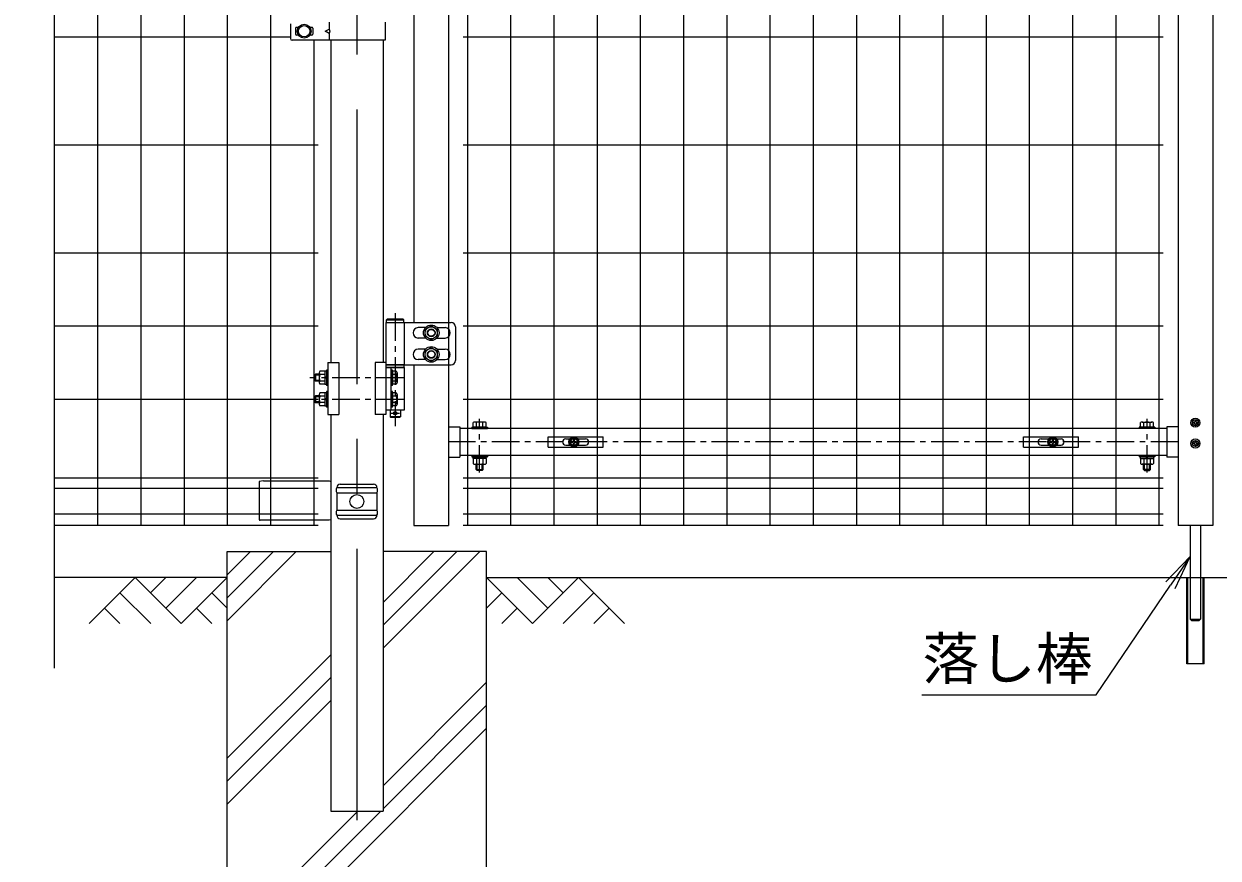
# Model space of a CAD drawing. Units: millimetres, scale not verified. Extents: x -4200 to 4200, y -2970 to 2970.
# Drawn here: x -143 to 1238, y -961 to 3 of the extents above; entities that cross this region are included whole.
import ezdxf
from ezdxf.enums import TextEntityAlignment as Align

# ---------------------------------------------------------------- set-up
doc = ezdxf.new("R2010")
doc.units = ezdxf.units.MM
doc.header["$LTSCALE"] = 10
doc.linetypes.add('USER1', pattern=[50.8, 31.75, -6.35, 6.35, -6.35])
for name, color, linetype, lineweight in [('0-1_D-STR1', 1, 'Continuous', 25), ('0-2_D-BMK', 2, 'USER1', 13), ('0-3_D-STR3', 3, 'Continuous', 13), ('0-4_D-BGD', 7, 'Continuous', 25), ('0-5_LAYER04', 7, 'Continuous', 25), ('0-6_D-STR-DIM', 7, 'Continuous', 13), ('0-8_Defpoints', 6, 'Continuous', 25), ('0-9_D-STR-TXT', 7, 'Continuous', 13), ('0-A_D-DCR-HCH', 7, 'Continuous', 13), ('0-D_D-STR2', 7, 'Continuous', 13)]:
    doc.layers.add(name, color=color, linetype=linetype, lineweight=lineweight)
doc.layers.add('0-7_0', color=7, linetype='Continuous')
doc.styles.add('ＭＳ ゴシック', font='')
doc.styles.get('ＭＳ ゴシック').set_extended_font_data('MS Gothic')

# ---------------------------------------------------------------- blocks, each defined once
blk = doc.blocks.new('U37')
at = {"layer": '0-1_D-STR1'}
for p, q in [((500, 19150), (500, 300)), ((100, 18275), (100, 2650)), ((8940, 10810.2), (8940, 300)), ((9340, 10650.2), (9340, 300)), ((100, 2160), (100, 300)), ((8810, 1422.5), (630, 1422.5)), ((8810, 1442.5), (8810, 1092.5)), ((8940, 1442.5), (8810, 1442.5)), ((8810, 1112.5), (630, 1112.5)), ((500, 1092.5), (630, 1092.5)), ((8940, 1092.5), (8810, 1092.5)), ((100, 300), (500, 300)), ((9340, 300), (8940, 300))]:
    blk.add_line(p, q, dxfattribs=at)
blk.add_lwpolyline([(500, 1442.5), (630, 1442.5), (630, 1092.5)], dxfattribs=at)
at = {"layer": '0-2_D-BMK'}
for p, q in [((-117, 2755.4), (-117, 1450.6)), ((-19, 2010), (-1105, 2010)), ((-19, 1760), (-1105, 1760)), ((-167, 1600), (-67, 1600)), ((860, 914), (860, 1534.9)), ((8580, 914), (8580, 1534.9)), ((8940, 1267.5), (500, 1267.5))]:
    blk.add_line(p, q, dxfattribs=at)
at = {"layer": '0-3_D-STR3'}
for p, q in [((-225.5, 2650), (-225.5, 1585)), ((-225.5, 2650), (-8.5, 2650)), ((-225.5, 2650), (-8.5, 2650)), ((-207, 2690), (-217, 2680)), ((-217, 2680), (-17, 2680)), ((-217, 2650), (-217, 2680)), ((-217, 2650), (-17, 2650)), ((-207, 2690), (-27, 2690)), ((-27, 2690), (-17, 2680)), ((-17, 2650), (-17, 2680)), ((-8.5, 2160), (-8.5, 2650)), ((-8.5, 2650), (530.1, 2650)), ((232.9, 2590), (150.1, 2590)), ((367.1, 2590), (460.1, 2590)), ((580.1, 2600), (580.1, 2210)), ((232.9, 2470), (150.1, 2470)), ((367.1, 2470), (460.1, 2470)), ((232.9, 2340), (150.1, 2340)), ((232.9, 2220), (150.1, 2220)), ((367.1, 2340), (460.1, 2340)), ((367.1, 2220), (460.1, 2220)), ((-930.7, 2085), (-988.7, 2085)), ((-930.7, 2085), (-930.7, 1935)), ((-894.7, 2100), (-910.7, 2100)), ((-910.7, 2100), (-910.7, 1920)), ((-910.7, 2087), (-910.7, 1933)), ((-894.7, 2185), (-894.7, 1585)), ((-894.7, 2185), (-769.7, 2185)), ((-894.7, 1920), (-894.7, 2100)), ((-769.7, 2185), (-769.7, 1585)), ((-350.5, 2185), (-350.5, 1585)), ((-225.5, 2185), (-350.5, 2185)), ((-225.5, 2160), (-8.5, 2160)), ((-225.5, 2160), (-8.5, 2160)), ((-8.5, 2130), (-225.5, 2130)), ((-12, 2160), (-222, 2160)), ((-222, 2130), (-222, 2160)), ((-222, 2130), (-12, 2130)), ((-165.5, 1640), (-165.5, 2130)), ((-149.5, 1920), (-149.5, 2100)), ((-105.3, 2085), (-149.5, 2085)), ((-149.5, 2085), (-149.5, 1935)), ((-12, 2130), (-12, 2160)), ((-8.5, 2160), (530.1, 2160)), ((-8.5, 1640), (-8.5, 2130)), ((-1039.5, 2050), (-1049.5, 2040)), ((-995.7, 1980), (-1049.5, 1980)), ((-995.7, 2050), (-1039.5, 2050)), ((-995.7, 1970), (-1039.5, 1970)), ((-995.7, 2067.8), (-995.7, 1952.3)), ((-930.7, 2047.5), (-988.7, 2047.5)), ((-930.7, 1972.5), (-988.7, 1972.5)), ((-930.7, 1935), (-988.7, 1935)), ((-910.7, 2020.7), (-930.7, 2009.2)), ((-910.7, 2013.8), (-930.7, 2002.2)), ((-105.3, 2047.6), (-149.5, 2047.6)), ((-105.3, 1972.4), (-149.5, 1972.4)), ((-105.3, 1935), (-149.5, 1935)), ((-94.5, 2066.3), (-94.5, 1953.7)), ((-1039.5, 1800), (-1049.5, 1790)), ((-995.7, 1800), (-1039.5, 1800)), ((-995.7, 1817.8), (-995.7, 1702.3)), ((-930.7, 1835), (-988.7, 1835)), ((-930.7, 1797.5), (-988.7, 1797.5)), ((-910.7, 1933), (-930.7, 1933)), ((-930.7, 1835), (-930.7, 1685)), ((-894.7, 1920), (-910.7, 1920)), ((-894.7, 1850), (-910.7, 1850)), ((-910.7, 1850), (-910.7, 1670)), ((-910.7, 1837), (-910.7, 1683)), ((-894.7, 1670), (-894.7, 1850)), ((-149.5, 1920), (-165.5, 1920)), ((-149.5, 1670), (-149.5, 1850)), ((-105.3, 1835), (-149.5, 1835)), ((-149.5, 1835), (-149.5, 1685)), ((-105.3, 1797.6), (-149.5, 1797.6)), ((-94.5, 1816.3), (-94.5, 1703.7)), ((-995.7, 1730), (-1049.5, 1730)), ((-995.7, 1720), (-1039.5, 1720)), ((-930.7, 1722.5), (-988.7, 1722.5)), ((-930.7, 1685), (-988.7, 1685)), ((-910.7, 1770.7), (-930.7, 1759.2)), ((-910.7, 1763.8), (-930.7, 1752.2)), ((-910.7, 1683), (-930.7, 1683)), ((-894.7, 1670), (-910.7, 1670)), ((-149.5, 1670), (-165.5, 1670)), ((-105.3, 1722.4), (-149.5, 1722.4)), ((-105.3, 1685), (-149.5, 1685)), ((-894.7, 1585), (-769.7, 1585)), ((-225.5, 1585), (-350.5, 1585)), ((-225.5, 1640), (-8.5, 1640)), ((-177, 1640), (-177, 1560)), ((-57, 1560), (-177, 1560)), ((-167, 1550), (-177, 1560)), ((-67, 1550), (-167, 1550)), ((-57, 1560), (-67, 1550)), ((-57, 1640), (-57, 1560)), ((9136.1, 1521.5), (9135.8, 1508.6)), ((9136.1, 1521.5), (9144, 1521.5)), ((9144, 1521.5), (9144.2, 1508.6)), ((770, 1438.5), (770, 1422.5)), ((770, 1438.5), (950, 1438.5)), ((770, 1422.5), (950, 1422.5)), ((785, 1438.5), (785, 1493)), ((935, 1438.5), (785, 1438.5)), ((916.3, 1498.5), (803.8, 1498.5)), ((822.5, 1438.5), (822.5, 1493)), ((897.5, 1438.5), (897.5, 1493)), ((935, 1438.5), (935, 1493)), ((950, 1438.5), (950, 1422.5)), ((8490, 1438.5), (8490, 1422.5)), ((8670, 1438.5), (8490, 1438.5)), ((8670, 1422.5), (8490, 1422.5)), ((8505, 1438.5), (8505, 1493)), ((8505, 1438.5), (8655, 1438.5)), ((8523.7, 1498.5), (8636.2, 1498.5)), ((8542.5, 1438.5), (8542.5, 1493)), ((8617.5, 1438.5), (8617.5, 1493)), ((8655, 1438.5), (8655, 1493)), ((8670, 1438.5), (8670, 1422.5)), ((9121.5, 1485.8), (9108.5, 1486.1)), ((9136.1, 1458.5), (9135.8, 1471.5)), ((9136.1, 1458.5), (9144, 1458.5)), ((9144, 1458.5), (9144.2, 1471.5)), ((9158.5, 1494.2), (9171.5, 1494)), ((9158.5, 1485.8), (9171.5, 1486.1)), ((9171.5, 1494), (9171.5, 1486.1)), ((9121.5, 1254.2), (9108.5, 1254)), ((9108.5, 1254), (9108.5, 1246.1)), ((9121.5, 1245.8), (9108.5, 1246.1)), ((9136.1, 1281.5), (9135.8, 1268.6)), ((9136.1, 1281.5), (9144, 1281.5)), ((9144, 1281.5), (9144.2, 1268.6)), ((9158.5, 1254.2), (9171.5, 1254)), ((9158.5, 1245.8), (9171.5, 1246.1)), ((9171.5, 1254), (9171.5, 1246.1)), ((770, 1112.5), (770, 1096.5)), ((770, 1112.5), (950, 1112.5)), ((950, 1112.5), (950, 1096.5)), ((8490, 1112.5), (8490, 1096.5)), ((8670, 1112.5), (8490, 1112.5)), ((8670, 1112.5), (8670, 1096.5)), ((9136.1, 1218.5), (9135.8, 1231.5)), ((9136.1, 1218.5), (9144, 1218.5)), ((9144, 1218.5), (9144.2, 1231.5)), ((770, 1096.5), (950, 1096.5)), ((785, 1076.5), (785, 1017)), ((803.8, 1011.5), (916.3, 1011.5)), ((820, 948.5), (820, 1011.5)), ((822.5, 1076.5), (822.5, 1017)), ((830, 938.5), (830, 1011.5)), ((863.8, 1076.5), (852.2, 1096.5)), ((870.7, 1076.5), (859.2, 1096.5)), ((890, 938.5), (890, 1011.5)), ((897.5, 1076.5), (897.5, 1017)), ((900, 948.5), (900, 1011.5)), ((935, 1076.5), (935, 1017)), ((8670, 1096.5), (8490, 1096.5)), ((8505, 1076.5), (8505, 1017)), ((8636.2, 1011.5), (8523.7, 1011.5)), ((8540, 948.5), (8540, 1011.5)), ((8542.5, 1076.5), (8542.5, 1017)), ((8550, 938.5), (8550, 1011.5)), ((8569.3, 1076.5), (8580.9, 1096.5)), ((8576.2, 1076.5), (8587.8, 1096.5)), ((8610, 938.5), (8610, 1011.5)), ((8617.5, 1076.5), (8617.5, 1017)), ((8620, 948.5), (8620, 1011.5)), ((8655, 1076.5), (8655, 1017)), ((820, 948.5), (830, 938.5)), ((820, 948.5), (900, 948.5)), ((890, 938.5), (830, 938.5)), ((890, 938.5), (900, 948.5)), ((8550, 938.5), (8540, 948.5)), ((8620, 948.5), (8540, 948.5)), ((8550, 938.5), (8610, 938.5)), ((8620, 948.5), (8610, 938.5)), ((9080, 300), (9080, -780.2)), ((9200, 300), (9200, -780.2)), ((9040, -1299.8), (9040, -299.8)), ((9040, -299.8), (9240, -299.8)), ((9052, -1299.8), (9052, -299.8)), ((9228, -1299.8), (9228, -299.8)), ((9240, -1299.8), (9240, -299.8)), ((9080, -780.2), (9100, -800.2)), ((9080, -780.2), (9200, -780.2)), ((9180, -800.2), (9100, -800.2)), ((9180, -800.2), (9100, -800.2)), ((9180, -800.2), (9200, -780.2)), ((9240, -1299.8), (9040, -1299.8))]:
    blk.add_line(p, q, dxfattribs=at)
for points in [[(300, 2611), (370.2, 2570.5), (370.2, 2489.5), (300, 2449), (229.9, 2489.5), (229.9, 2570.5)], [(300, 2361), (370.2, 2320.5), (370.2, 2239.5), (300, 2199), (229.9, 2239.5), (229.9, 2320.5)]]:
    blk.add_lwpolyline(points, close=True, dxfattribs=at)
for points in [[(-910.7, 2087), (-930.7, 2087), (-930.7, 1933)], [(-149.5, 2100), (-165.5, 2100), (-165.5, 1920)], [(-1039.5, 2050), (-1039.5, 1970), (-1049.5, 1980)], [(-995.7, 2040), (-1049.5, 2040), (-1049.5, 1980)], [(-1039.5, 1800), (-1039.5, 1720), (-1049.5, 1730)], [(-910.7, 1837), (-930.7, 1837), (-930.7, 1683)], [(-149.5, 1850), (-165.5, 1850), (-165.5, 1670)], [(-995.7, 1790), (-1049.5, 1790), (-1049.5, 1730)], [(9121.5, 1494.2), (9108.5, 1494), (9108.5, 1486.1)], [(937, 1076.5), (783, 1076.5), (783, 1096.5)], [(937, 1076.5), (937, 1096.5), (783, 1096.5)], [(8503, 1076.5), (8657, 1076.5), (8657, 1096.5)], [(8503, 1076.5), (8503, 1096.5), (8657, 1096.5)]]:
    blk.add_lwpolyline(points, dxfattribs=at)
for centre, radius in [((300, 2530), 90), ((300, 2530), 70.3), ((300, 2530), 45), ((300, 2530), 40), ((300, 2280), 90), ((300, 2280), 70.3), ((300, 2280), 45), ((300, 2280), 40), ((-117, 1600), 20), ((9140, 1490), 52.5), ((9140, 1490), 35), ((9140, 1250), 52.5), ((9140, 1250), 35)]:
    blk.add_circle(centre, radius, dxfattribs=at)
for centre, radius, start, end in [((530.1, 2600), 50, 0, 90), ((150.1, 2530), 60, 90, 270), ((460.1, 2530), 60, 270, 90), ((150.1, 2280), 60, 90, 270), ((460.1, 2280), 60, 270, 90), ((-967.3, 2066.3), 28.5, 138.83491, 221.16509), ((-116.1, 2066.3), 21.6, 300, 60), ((530.1, 2210), 50, 270, 0), ((-891.8, 2010), 104, 158.85295, 201.14705), ((-967.2, 1953.8), 28.5, 138.86505, 221.13495), ((-165.3, 2010), 70.8, 327.93138, 32.06862), ((-116.1, 1953.7), 21.6, 300, 60), ((-967.3, 1816.3), 28.5, 138.83491, 221.16509), ((-891.8, 1760), 104, 158.85295, 201.14705), ((-116.1, 1816.3), 21.6, 300, 60), ((-165.3, 1760), 70.8, 327.93138, 32.06862), ((-967.2, 1703.8), 28.5, 138.86505, 221.13495), ((-116.1, 1703.7), 21.6, 300, 60), ((803.8, 1464), 34.5, 57.13278, 122.86722), ((860, 1368.6), 129.9, 73.22135, 106.77865), ((916.3, 1464), 34.5, 57.13278, 122.86722), ((8523.7, 1464), 34.5, 57.13278, 122.86722), ((8580, 1368.6), 129.9, 73.22135, 106.77865), ((8636.2, 1464), 34.5, 57.13278, 122.86722), ((9121, 1509.1), 14.9, 270, 0), ((9121, 1471), 14.9, 0, 90), ((9159.1, 1509.1), 14.9, 180, 270), ((9159.1, 1471), 14.9, 90, 180), ((9121, 1269.1), 14.9, 270, 0), ((9121, 1231), 14.9, 0, 90), ((9159.1, 1269.1), 14.9, 180, 270), ((9159.1, 1231), 14.9, 90, 180), ((803.8, 1046), 34.5, 237.13278, 302.86722), ((860, 1141.4), 129.9, 253.22135, 286.77865), ((916.3, 1046), 34.5, 237.13278, 302.86722), ((8523.7, 1046), 34.5, 237.13278, 302.86722), ((8580, 1141.4), 129.9, 253.22135, 286.77865), ((8636.2, 1046), 34.5, 237.13278, 302.86722)]:
    blk.add_arc(centre, radius, start, end, dxfattribs=at)
at = {"layer": '0-8_Defpoints'}
for centre in [(1950, 1267.5), (7490, 1267.5)]:
    blk.add_circle(centre, 40, dxfattribs=at)
blk = doc.blocks.new('A$Cc5bff5c2')
at = {"layer": '0-3_D-STR3'}
for p, q in [((-297.7, 60), (337.3, 60)), ((-297.7, -60), (-297.7, 60)), ((-95.2, 35), (-45.6, 35)), ((-18.5, 4.2), (-31.5, 3.9)), ((-31.5, 3.9), (-31.5, -4)), ((-4, 31.5), (-4.2, 18.5)), ((-4, 31.5), (4, 31.5)), ((4, 31.5), (4.2, 18.5)), ((18.5, 4.2), (31.5, 3.9)), ((31.5, 3.9), (31.5, -4)), ((45.6, 35), (134.8, 35)), ((-95.2, -35), (-45.6, -35)), ((-18.5, -4.2), (-31.5, -4)), ((-4, -31.5), (-4.2, -18.5)), ((18.5, -4.2), (31.5, -4)), ((45.6, -35), (134.8, -35))]:
    blk.add_line(p, q, dxfattribs=at)
for points in [[(-297.7, -60), (337.3, -60), (337.3, 60)], [(-4, -31.5), (4, -31.5), (4.2, -18.5)]]:
    blk.add_lwpolyline(points, dxfattribs=at)
for radius in [57.5, 52.5]:
    blk.add_circle((0, 0), radius, dxfattribs=at)
for centre, radius, start, end in [((-95.2, 0), 35, 90, 270), ((-19.1, 19), 14.9, 270, 0), ((19.1, 19), 14.9, 180, 270), ((134.8, 0), 35, 270, 90), ((-19.1, -19), 14.9, 0, 90), ((19.1, -19), 14.9, 90, 180)]:
    blk.add_arc(centre, radius, start, end, dxfattribs=at)
blk = doc.blocks.new('A$C5ba32ecb')
at = {"layer": '0-3_D-STR3'}
for p, q in [((-337.5, 60), (297.5, 60)), ((-337.5, -60), (-337.5, 60)), ((-135, 35), (-45.6, 35)), ((-18.5, 4.2), (-31.5, 3.9)), ((-31.5, 3.9), (-31.5, -4)), ((-4, 31.5), (-4.2, 18.5)), ((-4, 31.5), (4, 31.5)), ((4, 31.5), (4.2, 18.5)), ((18.5, 4.2), (31.5, 3.9)), ((31.5, 3.9), (31.5, -4)), ((45.6, 35), (95, 35)), ((-135, -35), (-45.6, -35)), ((-18.5, -4.2), (-31.5, -4)), ((-4, -31.5), (-4.2, -18.5)), ((18.5, -4.2), (31.5, -4)), ((45.6, -35), (95, -35))]:
    blk.add_line(p, q, dxfattribs=at)
for points in [[(-337.5, -60), (297.5, -60), (297.5, 60)], [(-4, -31.5), (4, -31.5), (4.2, -18.5)]]:
    blk.add_lwpolyline(points, dxfattribs=at)
for radius in [57.5, 52.5]:
    blk.add_circle((0, 0), radius, dxfattribs=at)
for centre, radius, start, end in [((-135, 0), 35, 90, 270), ((-19.1, 19), 14.9, 270, 0), ((19.1, 19), 14.9, 180, 270), ((95, 0), 35, 270, 90), ((-19.1, -19), 14.9, 0, 90), ((19.1, -19), 14.9, 90, 180)]:
    blk.add_arc(centre, radius, start, end, dxfattribs=at)
blk = doc.blocks.new('_Open')
at = {"layer": '0-7_0'}
blk.add_line((-10, 1.667), (0, 0), dxfattribs=at)
blk.add_lwpolyline([(-10, -1.667), (0, 0), (-10, 0)], dxfattribs=at)

msp = doc.modelspace()

# ---------------------------------------------------------------- linework, layer by layer
at = {"layer": '0-1_D-STR1'}
for p, q in [((211.74, -15.76), (211.74, -388.51)), ((272.24, -15.76), (272.24, -388.51)), ((211.74, -448.51), (211.74, -907.01)), ((272.24, -448.51), (272.24, -907.01)), ((211.74, -570.4), (211.74, -907.01)), ((211.74, -907.01), (272.24, -907.01))]:
    msp.add_line(p, q, dxfattribs=at)
at = {"layer": '0-2_D-BMK'}
msp.add_line((241.99, 1428.23), (241.99, -917.59), dxfattribs=at)
at = {"layer": '0-3_D-STR3'}
for p, q in [((164.99, 3.24), (164.99, -13.76)), ((209.84, 5.24), (209.84, -2.76)), ((274.54, 5.24), (274.54, -15.76)), ((170.99, -1.76), (170.99, -8.76)), ((174.38, -0.76), (171.99, -0.76)), ((174.38, -9.76), (171.99, -9.76)), ((189.99, -0.76), (187.61, -0.76)), ((189.99, -9.76), (187.61, -9.76)), ((190.99, -1.76), (190.99, -8.76)), ((209.84, -7.76), (209.84, -15.76)), ((274.54, -15.76), (166.99, -15.76)), ((133.99, -525.01), (128.99, -526.01)), ((128.99, -526.01), (128.99, -569.83)), ((133.99, -525.01), (209.86, -525.01)), ((209.86, -525.01), (211.74, -525.93)), ((218.79, -533.01), (265.2, -533.01)), ((222.79, -529.01), (261.2, -529.01)), ((218.79, -539.01), (218.79, -559.01)), ((218.79, -539.01), (265.2, -539.01)), ((265.2, -539.01), (265.2, -559.01)), ((218.79, -559.01), (265.2, -559.01)), ((218.79, -565.01), (265.2, -565.01)), ((209.78, -570.83), (129.99, -570.83)), ((211.74, -570.41), (209.78, -570.83)), ((222.79, -569.01), (261.2, -569.01))]:
    msp.add_line(p, q, dxfattribs=at)
msp.add_lwpolyline([(205.25, -5.26), (209.84, -2.76), (210.81, -5.26), (209.84, -7.76)], close=True, dxfattribs=at)
for centre, radius in [((180.99, -5.26), 8), ((180.99, -5.26), 6.5), ((241.99, -549.01), 8)]:
    msp.add_circle(centre, radius, dxfattribs=at)
for centre, radius, start, end in [((166.99, -13.76), 2, 180, 270), ((171.99, -1.76), 1, 90, 180), ((171.99, -8.76), 1, 180, 270), ((189.99, -1.76), 1, 0, 90), ((189.99, -8.76), 1, 270, 0), ((224.04, -536.01), 6.05, 150.26731, 209.73269), ((222.79, -533.01), 4, 90, 180), ((261.2, -533.01), 4, 0, 90), ((259.94, -536.01), 6.05, 330.26731, 29.73269), ((224.06, -562.01), 6.07, 150.37394, 209.62606), ((222.79, -565.01), 4, 180, 270), ((261.2, -565.01), 4, 270, 0), ((259.92, -562.01), 6.07, 330.37394, 29.62606), ((129.99, -569.83), 1, 180, 270)]:
    msp.add_arc(centre, radius, start, end, dxfattribs=at)
at = {"layer": '0-4_D-BGD'}
for p, q in [((91.99, -637.01), (-108.01, -637.01)), ((391.99, -637.01), (2091.99, -637.01))]:
    msp.add_line(p, q, dxfattribs=at)
at = {"layer": '0-5_LAYER04'}
for p, q in [((91.99, -607.01), (211.74, -607.01)), ((91.99, -1207.01), (91.99, -607.01)), ((391.99, -607.01), (272.24, -607.01)), ((391.99, -1207.01), (391.99, -607.01))]:
    msp.add_line(p, q, dxfattribs=at)
at = {"layer": '0-9_D-STR-TXT'}
msp.add_lwpolyline([(895.56, -772.52), (1097.04, -772.52), (1183.24, -645.86)], dxfattribs=at)
at = {"layer": '0-A_D-DCR-HCH'}
for p, q in [((91.99, -686.91), (171.89, -607.01)), ((91.99, -660.39), (145.37, -607.01)), ((91.99, -633.88), (118.86, -607.01)), ((272.24, -718.79), (384.02, -607.01)), ((272.24, -692.27), (357.51, -607.01)), ((272.24, -665.76), (330.99, -607.01)), ((-14.43, -637.01), (-67.64, -690.22)), ((-14.43, -637.01), (38.78, -690.22)), ((3.3, -654.75), (21.04, -637.01)), ((21.04, -672.49), (56.52, -637.01)), ((38.78, -690.22), (91.99, -637.01)), ((445.2, -690.22), (391.99, -637.01)), ((462.94, -672.49), (427.47, -637.01)), ((498.42, -637.01), (445.2, -690.22)), ((480.77, -654.84), (462.94, -637.01)), ((498.42, -637.01), (551.63, -690.22)), ((-32.17, -654.75), (3.47, -690.22)), ((74.25, -654.75), (91.99, -672.4)), ((409.73, -654.75), (391.99, -672.41)), ((516.15, -654.75), (480.52, -690.22)), ((-49.91, -672.49), (-32.09, -690.22)), ((56.52, -672.49), (74.34, -690.22)), ((427.47, -672.49), (409.65, -690.22)), ((533.89, -672.49), (516.07, -690.22)), ((91.99, -846.01), (211.74, -726.26)), ((91.99, -872.52), (211.74, -752.77)), ((272.24, -877.89), (391.99, -758.14)), ((91.99, -899.04), (211.74, -779.29)), ((272.24, -904.41), (391.99, -784.66)), ((91.99, -1111.17), (391.99, -811.17)), ((91.99, -1084.66), (269.64, -907.01)), ((91.99, -1058.14), (243.12, -907.01))]:
    msp.add_line(p, q, dxfattribs=at)
at = {"layer": '0-D_D-STR2'}
for p, q in [((-58.01, 1393), (-58.01, -577)), ((-8.01, 1393), (-8.01, -577)), ((41.99, 1393), (41.99, -577)), ((91.99, 1393), (91.99, -577)), ((141.99, 1393), (141.99, -577)), ((369.74, 1393), (369.74, -577)), ((419.74, 1393), (419.74, -577)), ((469.74, 1393), (469.74, -577)), ((1069.74, 1393), (1069.74, -577)), ((1119.74, 1393), (1119.74, -577)), ((1169.74, 1393), (1169.74, -577)), ((519.74, 784.57), (519.74, -577)), ((569.74, 784.57), (569.74, -577)), ((619.74, 784.57), (619.74, -577)), ((669.74, 784.57), (669.74, -577)), ((719.74, 784.57), (719.74, -577)), ((769.74, 784.57), (769.74, -577)), ((819.74, 784.57), (819.74, -577)), ((869.74, 784.57), (869.74, -577)), ((919.74, 784.57), (919.74, -577)), ((969.74, 784.57), (969.74, -577)), ((1019.74, 784.57), (1019.74, -577)), ((164.99, -12), (-108.01, -12)), ((1174.74, -12), (364.74, -12)), ((191.99, -15.76), (191.99, -577)), ((196.99, -137), (-108.01, -137)), ((1174.74, -137), (364.74, -137)), ((196.99, -262), (-108.01, -262)), ((1174.74, -262), (364.74, -262)), ((196.99, -346.5), (-108.01, -346.5)), ((1174.74, -346.5), (364.74, -346.5)), ((196.99, -431), (-108.01, -431)), ((1174.74, -431), (364.74, -431)), ((196.99, -522.24), (-108.01, -522.24)), ((1174.74, -522.24), (364.74, -522.24)), ((196.99, -534.1), (-108.01, -534.1)), ((1174.74, -534.1), (364.74, -534.1)), ((196.99, -563.9), (-108.01, -563.9)), ((1174.74, -563.9), (364.74, -563.9)), ((196.99, -577), (-108.01, -577)), ((1174.74, -577), (364.74, -577))]:
    msp.add_line(p, q, dxfattribs=at)
msp.add_lwpolyline([(-108.01, -742), (-108.01, 382.35), (-143.25, 395.18), (-72.77, 420.83), (-108.01, 433.65), (-108.01, 1453)], dxfattribs=at)

# ---------------------------------------------------------------- block references
at = {"layer": '0-6_D-STR-DIM', "xscale": 0.1, "yscale": 0.1}
for name, p in [('U37', (297.99, -607.01)), ('A$Cc5bff5c2', (493.01, -480.26)), ('A$C5ba32ecb', (1046.99, -480.26))]:
    msp.add_blockref(name, p, dxfattribs=at)
at = {"layer": '0-9_D-STR-TXT', "xscale": 4, "yscale": 4, "rotation": 55.76294}
msp.add_blockref('_Open', (1205.74, -612.79), dxfattribs=at)

# ---------------------------------------------------------------- texts
at = {"layer": '0-9_D-STR-TXT', "style": 'ＭＳ ゴシック'}
msp.add_text('落し棒', height=48.09, dxfattribs=at).set_placement((896.21, -769.16), align=Align.BOTTOM_LEFT)

doc.saveas('drawing.dxf')
